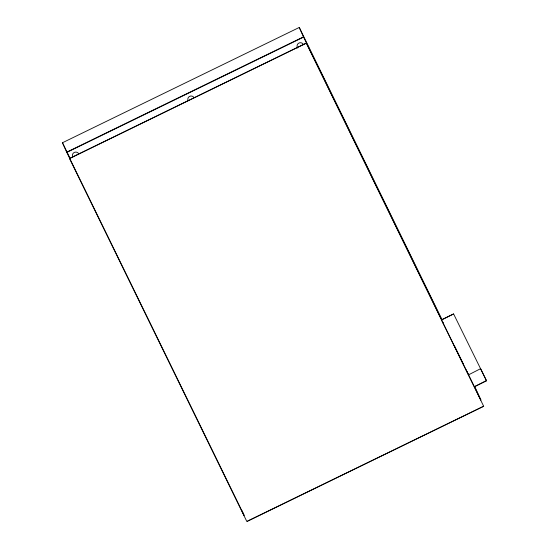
<?xml version="1.0" encoding="UTF-8"?>
<svg xmlns="http://www.w3.org/2000/svg" width="549" height="549" viewBox="0 0 549 549"><rect width="100%" height="100%" fill="white"/><g stroke="black" fill="none" stroke-linecap="round" stroke-linejoin="round"><path stroke-width="0.82" d="M299.267 27.45L303.576 37.119L66.779 152.416L62.469 142.747L299.267 27.45L441.966 319.518M69.469 158.462L306.267 43.165L483.662 406.253L246.865 521.55L69.524 158.579L306.267 43.165M486.531 380.814L453.598 313.939L441.451 319.854L468.572 374.823L480.608 368.674L486.531 380.814L474.384 386.729L486.421 380.574M441.506 319.978L453.598 313.939M247.578 521.056L483.662 406.253M474.727 386.565L480.917 400.091L466.211 369.971M441.87 320.177L303.467 36.879L66.669 152.176L116.1 253.37M442.624 321.714L443.386 323.286M454.181 345.355L463.576 364.584M62.469 142.747L69.627 157.385M116.367 253.899L129.283 280.34M129.55 280.868L188.019 400.557M188.286 401.086L244.12 515.387L242.075 510.79M297.73 48.086A3.376 3.315 -24 0 1 298.725 43.172A3.376 3.315 -24 0 1 303.515 44.723M187.827 100A3.376 3.315 -24 0 1 194.099 97.674M72.811 157.076A3.376 3.315 -24 0 1 74.108 152.533A3.376 3.315 -24 0 1 78.685 153.747"/></g></svg>
